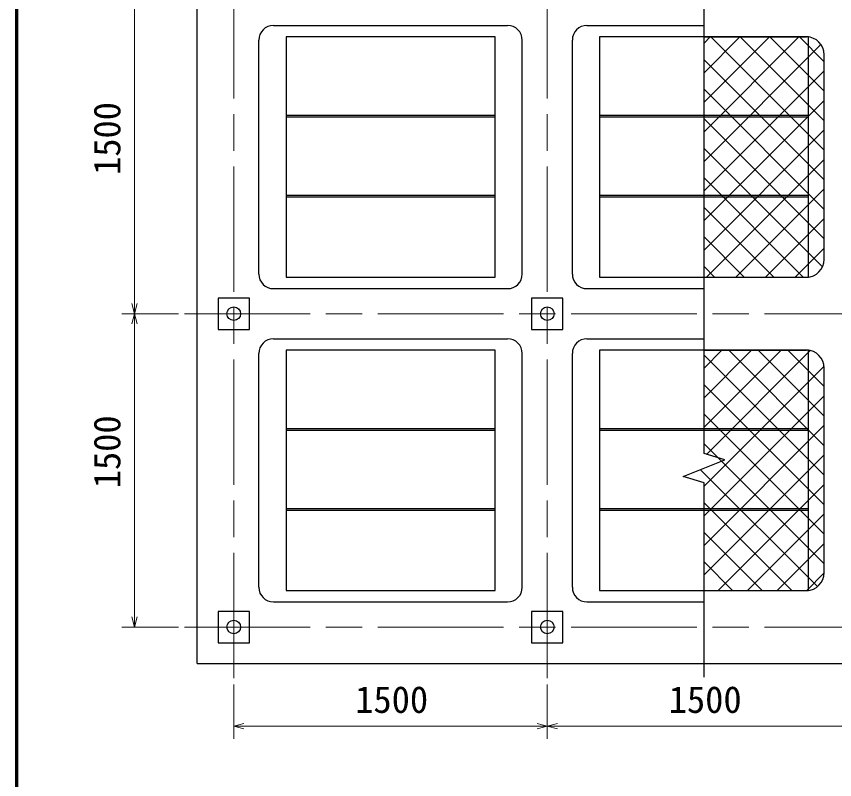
# Model space of a CAD drawing. Units: millimetres, scale not verified. Extents: x 500 to 20500, y 500 to 14350.
# Drawn here: x 500 to 4415, y 6374 to 10028 of the extents above; entities that cross this region are included whole.
import ezdxf
from ezdxf.enums import TextEntityAlignment as Align

# ---------------------------------------------------------------- set-up
doc = ezdxf.new("R2010")
doc.units = ezdxf.units.MM
doc.header["$LTSCALE"] = 50
doc.linetypes.add('CHAIN', pattern=[18.5, 12, -1.5, 3.5, -1.5])
for name, color, linetype, lineweight in [('C-BMK', 3, 'CHAIN', 13), ('C-STR', 6, 'Continuous', 25), ('C-STR-DIM', 1, 'Continuous', 13), ('C-TTL', 2, 'Continuous', 70)]:
    doc.layers.add(name, color=color, linetype=linetype, lineweight=lineweight)
doc.styles.add('ＭＳ ゴシック', font='')
doc.styles.get('ＭＳ ゴシック').set_extended_font_data('MS Gothic')

msp = doc.modelspace()

# ---------------------------------------------------------------- linework, layer by layer
at = {"layer": 'C-BMK', "color": 2}
for p, q in [((1540.2, 6859.73), (1540.2, 12324.73)), ((3040.2, 6859.73), (3040.2, 12324.73)), ((1305.2, 8604.73), (5295.2, 8604.73)), ((1305.2, 7104.73), (5295.2, 7104.73))]:
    msp.add_line(p, q, dxfattribs=at)
at = {"layer": 'C-STR', "color": 7}
for p, q in [((1365.2, 6929.73), (1365.2, 12224.73)), ((3790.2, 7934.73), (3790.2, 10794.73)), ((1730.2, 9984.73), (2850.2, 9984.73)), ((3230.2, 9984.73), (3790.2, 9984.73)), ((1660.2, 8794.73), (1660.2, 9914.73)), ((2920.2, 8794.73), (2920.2, 9914.73)), ((3160.2, 8794.73), (3160.2, 9914.73)), ((3790.2, 9929.73), (4280.2, 9929.73)), ((4365.2, 8864.73), (4365.2, 9844.73)), ((3790.2, 8779.73), (4280.2, 8779.73)), ((1730.2, 8724.73), (2850.2, 8724.73)), ((3230.2, 8724.73), (3790.2, 8724.73)), ((1730.2, 8484.73), (2850.2, 8484.73)), ((3230.2, 8484.73), (3790.2, 8484.73)), ((3790.2, 8429.73), (4280.2, 8429.73)), ((1660.2, 7294.73), (1660.2, 8414.73)), ((2920.2, 7294.73), (2920.2, 8414.73)), ((3160.2, 7294.73), (3160.2, 8414.73)), ((4365.2, 7364.73), (4365.2, 8344.73)), ((3790.2, 6864.73), (3790.2, 7794.73)), ((3790.2, 7279.73), (4280.2, 7279.73)), ((1730.2, 7224.73), (2850.2, 7224.73)), ((3230.2, 7224.73), (3790.2, 7224.73)), ((1365.2, 6929.73), (5295.2, 6929.73))]:
    msp.add_line(p, q, dxfattribs=at)
at = {"layer": 'C-STR'}
for p, q in [((2790.2, 9929.73), (1790.2, 9929.73)), ((1790.2, 9929.73), (1790.2, 8779.73)), ((2790.2, 8779.73), (2790.2, 9929.73)), ((4290.2, 9929.73), (3290.2, 9929.73)), ((3290.2, 9929.73), (3290.2, 8779.73)), ((4290.2, 8779.73), (4290.2, 9929.73)), ((1790.2, 9554.73), (2790.2, 9554.73)), ((3290.2, 9554.73), (4290.2, 9554.73)), ((2790.2, 9545.73), (1790.2, 9545.73)), ((4290.2, 9545.73), (3290.2, 9545.73)), ((1790.2, 9171.73), (2790.2, 9171.73)), ((2790.2, 9162.73), (1790.2, 9162.73)), ((3290.2, 9171.73), (4290.2, 9171.73)), ((4290.2, 9162.73), (3290.2, 9162.73)), ((1790.2, 8779.73), (2790.2, 8779.73)), ((3290.2, 8779.73), (4290.2, 8779.73)), ((2790.2, 8429.73), (1790.2, 8429.73)), ((1790.2, 8429.73), (1790.2, 7279.73)), ((2790.2, 7279.73), (2790.2, 8429.73)), ((4290.2, 8429.73), (3290.2, 8429.73)), ((3290.2, 8429.73), (3290.2, 7279.73)), ((4290.2, 7279.73), (4290.2, 8429.73)), ((1790.2, 8054.73), (2790.2, 8054.73)), ((2790.2, 8045.73), (1790.2, 8045.73)), ((3290.2, 8054.73), (4290.2, 8054.73)), ((4290.2, 8045.73), (3290.2, 8045.73)), ((1790.2, 7671.73), (2790.2, 7671.73)), ((2790.2, 7662.73), (1790.2, 7662.73)), ((3290.2, 7671.73), (4290.2, 7671.73)), ((4290.2, 7662.73), (3290.2, 7662.73)), ((1790.2, 7279.73), (2790.2, 7279.73)), ((3290.2, 7279.73), (4290.2, 7279.73))]:
    msp.add_line(p, q, dxfattribs=at)
at = {"layer": 'C-STR', "color": 1}
for p, q in [((3790.2, 9475.31), (4244.62, 9929.73)), ((3790.2, 9758.16), (3961.78, 9929.73)), ((3790.2, 9616.73), (4103.2, 9929.73)), ((3820.36, 9929.73), (3790.2, 9899.58)), ((4365.2, 9386.99), (3822.46, 9929.73)), ((4365.2, 9528.41), (3963.88, 9929.73)), ((4365.2, 9669.83), (4105.3, 9929.73)), ((4365.2, 9811.25), (4246.73, 9929.73)), ((4349.82, 9893.5), (3790.2, 9333.89)), ((3790.2, 9820.57), (4365.2, 9245.57)), ((3790.2, 9192.47), (4365.2, 9767.47)), ((4365.2, 9104.14), (3790.2, 9679.14)), ((4365.2, 9626.05), (3790.2, 9051.05)), ((3790.2, 9537.72), (4365.2, 8962.72)), ((3790.2, 8909.63), (4365.2, 9484.63)), ((4357.39, 8829.12), (3790.2, 9396.3)), ((4365.2, 9343.21), (3801.73, 8779.73)), ((3790.2, 9254.88), (4265.36, 8779.73)), ((3943.15, 8779.73), (4365.2, 9201.78)), ((4123.93, 8779.73), (3790.2, 9113.46)), ((4084.57, 8779.73), (4365.2, 9060.36)), ((3982.51, 8779.73), (3790.2, 8972.04)), ((4365.2, 8918.94), (4225.99, 8779.73)), ((3841.09, 8779.73), (3790.2, 8830.62)), ((3875.99, 8429.73), (3790.2, 8343.94)), ((3790.2, 8202.52), (4017.41, 8429.73)), ((3790.2, 8061.1), (4158.83, 8429.73)), ((4298.3, 8427.78), (3801.78, 7931.26)), ((3908.25, 8429.73), (4365.2, 7972.77)), ((4049.67, 8429.73), (4365.2, 8114.19)), ((4365.2, 8255.62), (4191.09, 8429.73)), ((3790.2, 8406.35), (4365.2, 7831.35)), ((3790.2, 7778.26), (4364.81, 8352.87)), ((3790.2, 8264.93), (4365.2, 7689.93)), ((4365.2, 8211.84), (3790.2, 7636.84)), ((4365.2, 7548.51), (3790.2, 8123.51)), ((3790.2, 7495.41), (4365.2, 8070.41)), ((4365.2, 7407.09), (3790.2, 7982.09)), ((4365.2, 7928.99), (3790.2, 7353.99)), ((4332.86, 7298.01), (3773.02, 7857.85)), ((3698.62, 7828.1), (3694.09, 7823.56)), ((3857.36, 7279.73), (4365.2, 7787.57)), ((3790.2, 7699.25), (4209.72, 7279.73)), ((3998.78, 7279.73), (4365.2, 7646.15)), ((3790.2, 7557.82), (4068.3, 7279.73)), ((4140.2, 7279.73), (4365.2, 7504.73)), ((3926.88, 7279.73), (3790.2, 7416.4)), ((4365.2, 7363.31), (4281.63, 7279.73))]:
    msp.add_line(p, q, dxfattribs=at)
at = {"layer": 'C-STR'}
for points in [[(1465.2, 8529.73), (1615.2, 8529.73), (1615.2, 8679.73), (1465.2, 8679.73)], [(2965.2, 8529.73), (3115.2, 8529.73), (3115.2, 8679.73), (2965.2, 8679.73)], [(1465.2, 7029.73), (1615.2, 7029.73), (1615.2, 7179.73), (1465.2, 7179.73)], [(2965.2, 7029.73), (3115.2, 7029.73), (3115.2, 7179.73), (2965.2, 7179.73)]]:
    msp.add_lwpolyline(points, close=True, dxfattribs=at)
at = {"layer": 'C-STR', "color": 7}
msp.add_lwpolyline([(3790.2, 7794.73), (3690.2, 7824.73), (3890.2, 7904.73), (3790.2, 7934.73)], dxfattribs=at)
at = {"layer": 'C-STR'}
for centre in [(1540.2, 8604.73), (3040.2, 8604.73), (1540.2, 7104.73), (3040.2, 7104.73)]:
    msp.add_circle(centre, 32.5, dxfattribs=at)
at = {"layer": 'C-STR', "color": 7}
for centre, radius, start, end in [((1730.2, 9914.73), 70, 90, 180), ((2850.2, 9914.73), 70, 0, 90), ((3230.2, 9914.73), 70, 90, 180), ((4280.2, 9844.73), 85, 0, 90), ((4280.2, 8864.73), 85, 270, 0), ((1730.2, 8794.73), 70, 180, 270), ((2850.2, 8794.73), 70, 270, 0), ((3230.2, 8794.73), 70, 180, 270), ((1730.2, 8414.73), 70, 90, 180), ((2850.2, 8414.73), 70, 0, 90), ((3230.2, 8414.73), 70, 90, 180), ((4280.2, 8344.73), 85, 0, 90), ((4280.2, 7364.73), 85, 270, 0), ((1730.2, 7294.73), 70, 180, 270), ((2850.2, 7294.73), 70, 270, 0), ((3230.2, 7294.73), 70, 180, 270)]:
    msp.add_arc(centre, radius, start, end, dxfattribs=at)
at = {"layer": 'C-STR-DIM'}
for p, q in [((1065.2, 8604.73), (1065.2, 10104.73)), ((1065.2, 8604.73), (1052.26, 8653.02)), ((1065.2, 8604.73), (1078.14, 8653.02)), ((1275.2, 8604.73), (1005.2, 8604.73)), ((1065.2, 8604.73), (1052.26, 8556.43)), ((1065.2, 7104.73), (1065.2, 8604.73)), ((1065.2, 8604.73), (1078.14, 8556.43)), ((1065.2, 7104.73), (1052.26, 7153.02)), ((1065.2, 7104.73), (1078.14, 7153.02)), ((1275.2, 7104.73), (1005.2, 7104.73)), ((1540.2, 6829.73), (1540.2, 6569.73)), ((3040.2, 6829.73), (3040.2, 6569.73)), ((1540.2, 6629.73), (1588.5, 6642.67)), ((1540.2, 6629.73), (3040.2, 6629.73)), ((1540.2, 6629.73), (1588.5, 6616.79)), ((3040.2, 6629.73), (2991.91, 6642.67)), ((3040.2, 6629.73), (2991.91, 6616.79)), ((3040.2, 6629.73), (3088.5, 6642.67)), ((3040.2, 6629.73), (4540.2, 6629.73)), ((3040.2, 6629.73), (3088.5, 6616.79))]:
    msp.add_line(p, q, dxfattribs=at)
at = {"layer": 'C-TTL'}
msp.add_lwpolyline([(500, 500), (20500, 500), (20500, 14350), (500, 14350)], close=True, dxfattribs=at)

# ---------------------------------------------------------------- texts
at = {"layer": 'C-STR-DIM', "color": 7, "style": 'ＭＳ ゴシック'}
for p in [(1036.22, 9268.98), (1036.22, 7768.98)]:
    msp.add_text('1500', height=128.3, rotation=90, dxfattribs=at).set_placement(p, align=Align.BOTTOM_LEFT)
for p in [(2121.17, 6654.98), (3621.17, 6654.98)]:
    msp.add_text('1500', height=128.3, dxfattribs=at).set_placement(p, align=Align.BOTTOM_LEFT)

doc.saveas('drawing.dxf')
